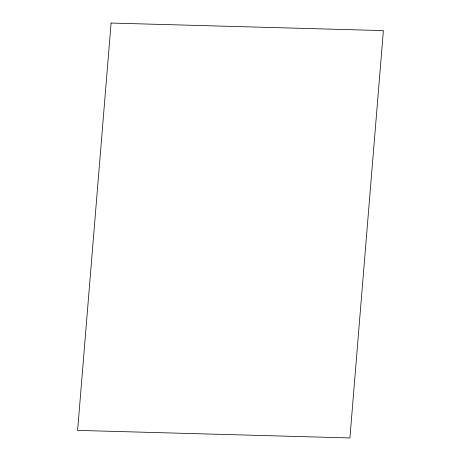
<?xml version="1.0" encoding="UTF-8"?>
<svg xmlns="http://www.w3.org/2000/svg" width="461" height="461" viewBox="0 0 461 461"><rect width="100%" height="100%" fill="white"/><g stroke="black" fill="none" stroke-linecap="round" stroke-linejoin="round"><path stroke-width="0.69" d="M111.095 23.05L77.609 430.384L349.905 437.95L383.391 30.616L111.095 23.05"/></g></svg>
